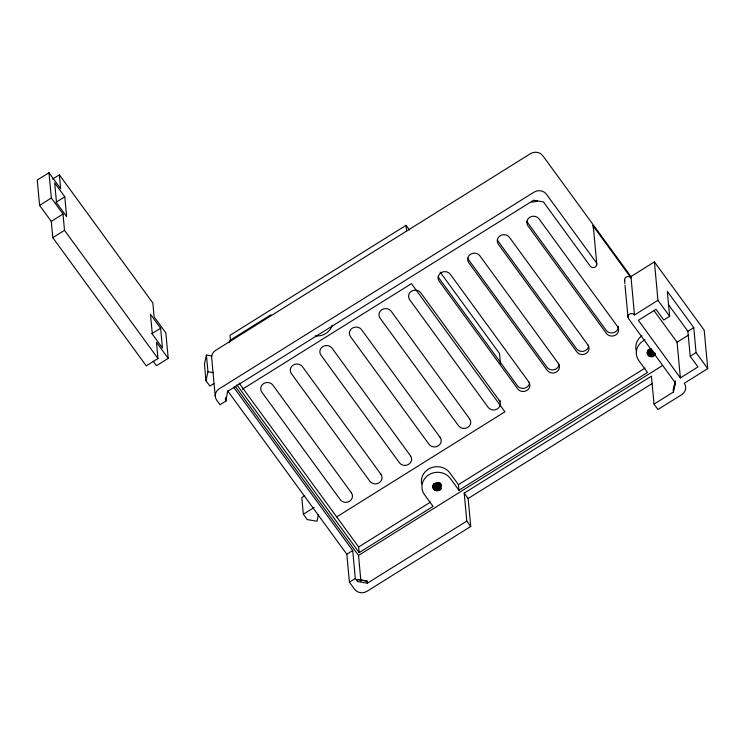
<?xml version="1.0" encoding="UTF-8"?>
<svg xmlns="http://www.w3.org/2000/svg" width="745" height="745" viewBox="0 0 745 745"><rect width="100%" height="100%" fill="white"/><g stroke="black" fill="none" stroke-linecap="round" stroke-linejoin="round"><path stroke-width="1.12" d="M434 486.755C435.285 489.344 433.283 485.042 433.804 484.65L434.139 485.284M648.197 352.217C648.634 354.909 653.151 355.626 654.697 353.158C652.75 356.576 646.176 353.763 648.811 350.504C644.183 356.371 662.277 352.31 650.264 353.791M440.835 484.399C440.984 489.046 433.916 488.487 433.739 485.619M435.322 488.245L435.946 488.524L434.773 487.77C437.045 490.117 441.617 487.752 440.844 484.483L439.243 487.37L436.542 487.891M437.036 482.788L439.848 483.896L440.966 487.165L440.835 484.427C442.158 487.947 437.52 490.936 434.838 488.469C433.804 487.984 438.209 490.732 439.513 488.701M433.804 486.317L434.084 485.004M648.066 350.979L648.131 350.262L648.131 351.677L648.197 350.969M648.197 352.376L648.262 351.668M440.64 486.504L438.693 488.403L435.937 488.431L439.299 487.975L440.9 485.097M438.758 489.102L440.36 487.705L440.966 485.796M439.913 482.9C433.301 485.908 435.406 485.032 440.006 482.965L439.382 483.756L441.031 486.494M211.841 355.998L206.412 355.067L204.437 364.072L205.983 380.732L209.876 386.068L213.787 383.628M205.983 380.732L207.957 371.718L206.412 355.067M229.395 342.653L229.888 340.4L270.966 314.744M225.921 401.043L227.542 391.46L533.606 200.247L543.44 201.932L590.301 266.188A3.548 3.259 -5.3 0 0 595.218 267.036A3.548 3.259 -5.3 0 0 596.214 262.501L546.411 194.203A8.875 8.158 -5.3 0 0 534.118 192.098L219.179 388.853A8.875 8.158 -5.3 0 0 216.693 400.195L219.999 404.74L225.921 401.043L225.605 397.681M318.478 514.506L316.998 521.258L307.238 519.582L303.345 514.246L301.799 497.586L304.733 495.76M673.433 392.01L675.417 382.93L628.566 318.674A3.548 3.259 -5.3 0 1 629.562 314.129A3.548 3.259 -5.3 0 1 634.479 314.977L630.959 276.563L654.427 261.905L704.183 330.137L707.75 368.607L684.273 383.275A8.875 8.158 -5.3 0 1 681.787 394.617L657.947 409.508L654.026 404.125L673.433 392.01L673.238 389.905L675.221 380.825M674.197 387.335L675.333 382.166M432.994 487.686L433.422 484.548C430.619 488.999 438.023 492.911 440.9 488.934M647.386 353.745L647.815 350.606C645.859 353.465 648.979 357.218 652.164 356.594M433.059 485.293L432.92 487.435A4.6 4.228 -5.3 0 0 434.568 489.912C436.794 491.467 440.221 490.657 441.506 488.245M647.452 351.351L647.312 353.493A4.6 4.228 -5.3 0 0 648.96 355.97L652.331 356.725L655.404 355.03M648.206 351.053L648.411 350.364C648.048 352.217 650.329 353.894 648.066 350.811M648.271 351.752C648.597 350.942 651.763 354.22 653.505 351.938M434.577 485.675L435.751 486.42L434.13 485.2C435.769 487.696 440.211 486.569 440.64 483.673M440.444 484.399L440.649 483.756L438.498 486.299L435.741 486.336L438.488 486.215M434.205 485.982L433.869 485.349C434.754 488.096 440.202 487.835 440.705 484.371M434.642 486.373C436.384 488.152 440.072 487.156 440.714 484.455L440.36 483.896L440.9 485.135L440.695 484.492M440.705 487.202L440.9 486.466M441.217 486.122L441.58 485.34M648.746 349.805L648.42 350.448L648.755 349.899M440.37 483.617C439.448 486.15 435.676 486.606 434.065 484.501C435.387 486.653 439.336 486.15 440.379 483.701L439.047 485.265M648.485 351.146L649.808 349.629L651.828 349.2M440.174 485.703L440.509 485.097M654.753 353.773L655.097 353.26C646.008 360.301 659.465 350.457 653.151 355.16M439.531 484.129L439.969 483.514L438.367 484.902L436.291 485.181L434 483.803L436.291 485.181L439.522 484.045M654.25 353.689L654.687 353.065M673.238 389.905L673.741 389.402M440.109 484.995L439.112 485.964M440.37 487.798L437.641 489.13M655.293 354.993L653.048 356.408M649.817 349.712L648.774 349.638L649.323 350.103L650.441 349.34M434.81 483.356L435.359 482.956M649.202 349.321L649.752 349.014M440.193 488.841L437.706 489.838M52.523 179.107L59.367 174.833L60.662 188.718L48.984 172.71L37.25 180.039L39.597 205.369L51.275 221.377L52.783 237.674L146.253 365.851L157.987 358.522L156.478 342.262L168.212 358.364L156.478 365.693L153.219 361.223M39.597 205.369L51.34 198.03L48.984 172.71M55.996 202.314L64.806 196.81L54.683 182.944L56.518 202.733L66.64 216.599L64.806 196.81M51.275 221.377L63.008 214.038L51.34 198.03M52.783 237.674L64.517 230.345L63.008 214.038M151.812 333.704L160.613 328.21L150.49 314.325L152.325 334.105L162.447 347.99L160.613 328.21M409.461 230.019L406.044 225.344L230 335.325L230.531 341.033M242.293 389.309L411.454 283.631L504.914 411.808L336.74 516.872M303.345 514.246L314.101 507.522M634.479 314.977L657.956 300.31L654.427 261.905M707.75 368.607L696.063 352.581L693.753 327.604L667.315 291.351L669.634 316.336L663.767 320.005L655.982 309.324L638.372 320.322L680.381 377.929L697.99 366.931L690.196 356.25L687.877 331.274L668.228 304.314M645.086 339.692L643.242 340.847A15.533 14.267 -5.3 0 0 638.893 360.701L647.48 372.472L458.957 490.257L450.371 478.476A15.533 14.267 -5.3 0 0 428.85 474.788A15.533 14.267 -5.3 0 0 424.492 494.643L433.078 506.414L359.155 552.604L236.817 384.83M687.877 331.274L693.753 327.604M680.381 377.929L677.075 342.244L688.808 334.905M654.026 404.125L651.428 376.151L464.2 493.125L468.13 498.507L470.728 526.482L366.857 591.372A8.875 8.158 -5.3 0 1 354.555 589.258L349.405 582.199L346.807 554.224L352.72 550.527L233.595 387.149M359.155 552.604L358.634 547.007L430.591 502.055M458.957 490.257L458.436 484.66L644.984 368.114M360.925 581.268L358.531 555.444L662.65 365.45M690.196 356.25L696.063 352.581M468.13 498.507L652.396 383.386M349.405 582.199L355.318 578.502L352.72 550.527M355.318 578.502L357.526 581.528L367.369 583.214L466.798 521.1L464.2 493.125M435.425 483.654C434.428 483.84 439.494 481.307 440.966 485.833M439.038 483.291L436.728 483.188L438.805 483.328L440.435 484.688M438.088 484.585L438.917 483.784L440.174 484.269M652.266 353.195L651.568 353.288C655.777 351.919 651.102 354.303 649.575 352.813L651.577 353.372L650.199 353.093M652.406 354.676L653.7 354.033L652.853 354.313M438.917 483.784L438.302 484.203M653.02 354.424L653.84 354.061M653.086 355.123L653.905 354.76M653.151 355.821L653.97 355.458M438.433 486.271L439.252 485.908M439.317 486.606L438.563 487.007M438.563 487.668L439.382 487.304M438.628 488.366L439.448 488.003M438.749 489.763L439.578 489.4M652.788 353.614L653.635 353.428M652.918 355.011L653.756 354.676M652.983 355.71L653.821 355.374M438.2 485.461L439.038 485.116M438.265 486.159L439.103 485.824M438.33 486.857L439.168 486.522M438.395 487.556L439.233 487.221M439.299 487.919L437.576 488.431M649.51 352.115L651.512 352.674L653.505 352.031M438.749 489.009L439.364 488.673M650.003 350.997C654.902 350.969 650.301 351.929 648.401 349.945L650.013 351.081M367.369 583.214L367.173 581.119L357.33 579.433L357.526 581.528M650.441 349.424L651.819 349.107M652.76 350.96L652.08 351.184M650.068 351.696C655.591 351.556 649.417 352.72 648.467 350.56L648.914 351.119M649.323 350.103L652.015 350.485L649.314 350.02L648.821 350.597L648.401 349.861M649.714 356.389L651.428 356.771M435.322 490.331L437.036 490.713M652.015 350.485L649.938 350.299M651.503 352.59L652.881 352.273M651.633 353.987L653.011 353.67M651.763 355.384L652.462 355.291M437.25 488.012L437.939 487.835M651.065 355.346L651.773 355.467C642.05 350.765 654.799 357.46 649.77 354.918M435.862 489.009L436.747 489.148M436.803 489.847L435.108 489.409M650.748 351.938L652.145 351.789M207.957 371.718L213.377 372.649M436.281 485.097L438.982 484.483M437.054 485.917L435.061 485.442M436.477 487.193L437.874 487.137M357.33 579.433L367.173 581.119M435.192 488.925L436.682 489.381M435.257 489.623L436.086 489.903M650.134 352.394L650.813 352.636M435.546 484.241L436.225 484.483M436.551 487.975L434.26 486.597M649.37 354.071L650.189 354.369M649.435 354.769L650.255 355.067M649.5 355.467L650.32 355.765M434.717 485.209L435.536 485.507M434.782 485.917L435.601 486.215M434.847 486.615L435.667 486.913M434.912 487.314L435.732 487.612M648.96 355.97L649.91 356.38M434.568 489.912L435.508 490.322M648.569 351.77L649.323 352.189M648.634 352.469L649.389 352.888M648.895 355.272L649.649 355.691M435.127 488.226L433.72 487.258M649.444 351.417L650.078 351.78M649.64 353.512L650.273 353.884M435.62 485.023L434.447 484.278M435.192 486.848L435.816 487.118M435.881 487.817L434.708 487.072M435.387 488.943L436.011 489.223M648.374 350.83L649.109 351.277M648.439 351.528L649.174 351.975M439.913 483.384L439.364 482.956M433.655 486.56L434.307 487.109M433.786 487.966L434.437 488.506M433.851 488.664L434.503 489.204M648.839 350.336L649.389 350.802M648.904 351.035L649.454 351.51M649.519 352.208L648.197 350.709M649.044 352.525L649.584 352.906M648.131 351.51L649.649 353.605M649.174 353.922L651.698 354.685M433.683 487.705L434.298 488.264M434.521 485.06L434.018 484.306M649.109 353.223L648.327 352.115M434.195 485.898L434.652 486.457M434.326 487.295L434.782 487.863M434.391 487.994L434.847 488.562M657.956 300.31L669.634 316.336M630.959 276.563L542.844 155.742A8.875 8.158 -5.3 0 0 530.542 153.628L215.612 350.383A8.875 8.158 -5.3 0 0 211.664 357.749L215.231 396.21M654.036 310.646L677.075 342.244M440.155 272.121L499.513 353.512L500.463 363.802M458.436 484.66L449.85 472.879A15.533 14.267 -5.3 0 0 431.02 467.841A15.533 14.267 -5.3 0 0 421.679 483.924M466.798 521.1L470.728 526.482M239.033 382.986L358.634 547.007M235.159 386.245L358.531 555.444M227.681 390.846L346.807 554.224M59.367 174.833L152.837 303.01L154.122 316.849L165.856 332.94L168.212 358.364M64.517 230.345L157.987 358.522M647.591 353.093L648.076 353.763M647.656 353.791L648.141 354.462M434.065 487.454L434.4 488.087L433.739 485.535L433.869 486.941M648.262 351.407L648.597 352.05M648.392 352.813L648.727 353.447M648.457 353.512L648.793 354.145M433.935 486.047L434.27 486.69M433.739 485.451L433.944 486.14M433.795 486.15L434.009 486.839M433.86 486.857L434.074 487.537M648.001 350.28L648.467 353.596L648.001 350.187M624.543 280.008L624.869 283.566M624.999 285.112L627.979 317.081M593.355 227.02L596.792 264.093M439.429 483.654L438.805 483.328M439.233 487.277L438.628 487.705M406.044 225.344L406.574 231.052M225.353 398.435L225.549 400.54M624.72 280.846A3.548 3.259 -5.3 0 1 631.043 277.913L592.769 225.428A3.548 3.259 -5.3 0 1 593.29 227.877M559.057 364.892A6.658 6.118 -5.3 0 1 553.814 369.762A6.658 6.118 -5.3 0 1 546.998 367.238L468.493 259.586A6.658 6.118 -5.3 0 1 467.73 258.161M529.49 383.368A6.658 6.118 -5.3 0 1 524.247 388.238A6.658 6.118 -5.3 0 1 517.421 385.714L438.926 278.062A6.658 6.118 -5.3 0 1 438.162 276.637M500.035 400.251A6.658 6.118 -5.3 0 1 499.923 401.844M588.634 346.425A6.658 6.118 -5.3 0 1 583.391 351.286A6.658 6.118 -5.3 0 1 576.565 348.762L498.07 241.11A6.658 6.118 -5.3 0 1 497.306 239.685M618.322 326.347A6.658 6.118 -5.3 0 1 613.806 332.596A6.658 6.118 -5.3 0 1 606.141 330.296L527.637 222.643A6.658 6.118 -5.3 0 1 526.873 221.218M636.593 351.789A15.533 14.267 -5.3 0 1 641.892 335.799M537.518 200.899A15.533 14.267 -5.3 0 1 531.576 202.053M332.214 325.239A15.533 14.267 -5.3 0 1 315.154 335.902M434.354 483.747L434.028 484.39L434.354 483.747M434.419 484.446L434.093 485.088L435.415 483.57L434.428 484.539M435.555 484.325L434.922 483.961L435.555 484.325M617.521 326.515L539.017 218.862A6.658 6.118 -5.3 0 0 529.797 217.279A6.658 6.118 -5.3 0 0 527.926 225.791L606.43 333.443A6.658 6.118 -5.3 0 0 615.649 335.017A6.658 6.118 -5.3 0 0 617.521 326.515M587.945 344.982L509.45 237.329A6.658 6.118 -5.3 0 0 500.221 235.755A6.658 6.118 -5.3 0 0 498.358 244.258L576.854 351.91A6.658 6.118 -5.3 0 0 586.082 353.493A6.658 6.118 -5.3 0 0 587.945 344.982M558.378 363.458L479.873 255.805A6.658 6.118 -5.3 0 0 470.654 254.222A6.658 6.118 -5.3 0 0 468.791 262.734L547.286 370.386A6.658 6.118 -5.3 0 0 556.515 371.969A6.658 6.118 -5.3 0 0 558.378 363.458M528.801 381.934L450.306 274.281A6.658 6.118 -5.3 0 0 441.077 272.698A6.658 6.118 -5.3 0 0 439.215 281.21L517.719 388.862A6.658 6.118 -5.3 0 0 526.939 390.445A6.658 6.118 -5.3 0 0 528.801 381.934M499.234 400.41L420.729 292.757A6.658 6.118 -5.3 0 0 411.51 291.174A6.658 6.118 -5.3 0 0 409.648 299.686L488.143 407.338A6.658 6.118 -5.3 0 0 497.371 408.921A6.658 6.118 -5.3 0 0 499.234 400.41M469.657 418.886L391.162 311.233A6.658 6.118 -5.3 0 0 381.934 309.65A6.658 6.118 -5.3 0 0 380.071 318.162L458.575 425.814A6.658 6.118 -5.3 0 0 467.795 427.397A6.658 6.118 -5.3 0 0 469.657 418.886M440.09 437.362L361.595 329.709A6.658 6.118 -5.3 0 0 352.366 328.126A6.658 6.118 -5.3 0 0 350.504 336.638L428.999 444.29A6.658 6.118 -5.3 0 0 438.228 445.873A6.658 6.118 -5.3 0 0 440.09 437.362M410.523 455.838L332.019 348.176A6.658 6.118 -5.3 0 0 322.799 346.602A6.658 6.118 -5.3 0 0 320.927 355.104L399.432 462.766A6.658 6.118 -5.3 0 0 408.651 464.34A6.658 6.118 -5.3 0 0 410.523 455.838M380.946 474.304L302.451 366.652A6.658 6.118 -5.3 0 0 293.223 365.069A6.658 6.118 -5.3 0 0 291.36 373.58L369.855 481.233A6.658 6.118 -5.3 0 0 379.084 482.816A6.658 6.118 -5.3 0 0 380.946 474.304M351.379 492.78L272.875 385.128A6.658 6.118 -5.3 0 0 263.656 383.545A6.658 6.118 -5.3 0 0 261.784 392.056L340.288 499.709A6.658 6.118 -5.3 0 0 349.507 501.292A6.658 6.118 -5.3 0 0 351.379 492.78"/></g></svg>
